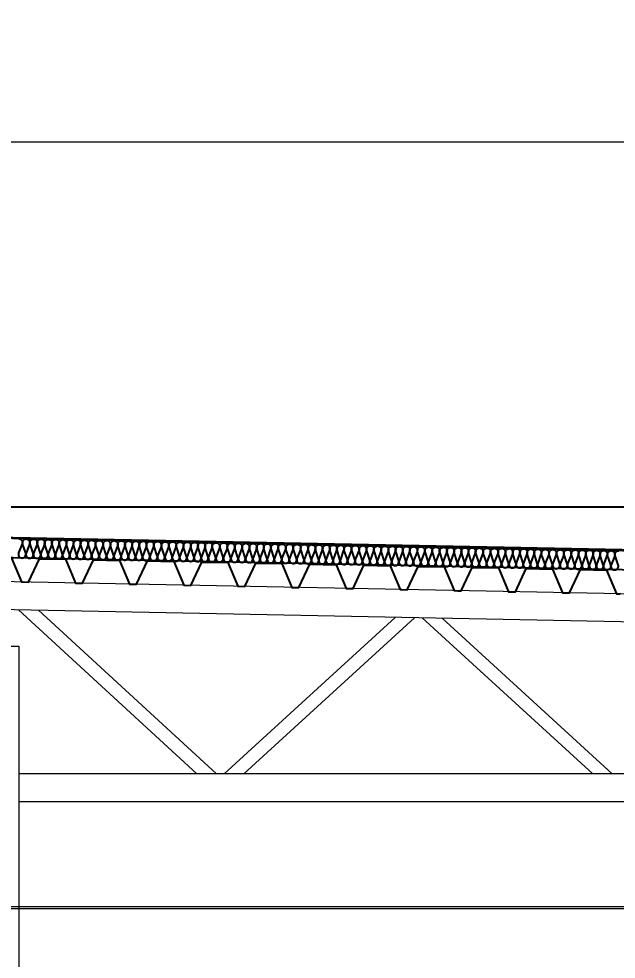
# Model space of a CAD drawing. Extents: x 6529560 to 6558080, y 5579316 to 5588131.
# Drawn here: x 6544024.02 to 6544027.44, y 5579483.41 to 5579488.8 of the extents above; entities that cross this region are included whole.
import ezdxf
from ezdxf.xclip import XClip

# ---------------------------------------------------------------- set-up
doc = ezdxf.new("R2010")
doc.units = 0
doc.header["$MEASUREMENT"] = 0
doc.header["$XCLIPFRAME"] = 2
doc.linetypes.add('GR_SOLID', pattern=[0])
doc.layers.get('0').update_dxf_attribs({"color": 2, "linetype": 'CONTINUOUS', "lineweight": 5})
doc.layers.add('ARCH_BLACHA_7016', color=251, linetype='CONTINUOUS', lineweight=0, true_color=0x545454)
for name, color, linetype, lineweight in [('arch_linie widokowe', 4, 'CONTINUOUS', 13), ('arch_sciany murowane wewnetrzne', 20, 'CONTINUOUS', 25), ('arch_wymiary', 2, 'CONTINUOUS', 13), ('FACHW_TRG_N8', 7, 'GR_SOLID', 18), ('GESCHOSS_N8', 4, 'GR_SOLID', 18), ('STUETZE_N8', 7, 'GR_SOLID', 18)]:
    doc.layers.add(name, color=color, linetype=linetype, lineweight=lineweight)
for name, color, linetype in [('Dachblech_Schnitt', 40, 'CONTINUOUS'), ('Dämmung_Schnitt', 1, 'CONTINUOUS'), ('Wandbl-Schnitt', 7, 'CONTINUOUS')]:
    doc.layers.add(name, color=color, linetype=linetype)

# ---------------------------------------------------------------- blocks, each defined once
blk = doc.blocks.new('1')
at = {"layer": 'arch_linie widokowe', "color": 7, "linetype": 'Continuous'}
blk.add_line((359864.4333087262, -185502.7863707749), (469264.4333087178, -185502.7863707749), dxfattribs=at)
blk = doc.blocks.new('a')
at = {"layer": 'ARCH_BLACHA_7016'}
h = blk.add_hatch(dxfattribs=at)
h.set_pattern_fill('LINE', color=256)
h.set_pattern_definition([(0, (-6544016.868935457, -5579535.087362375), (0, 0.125), [])])
h.paths.add_polyline_path([(-66.46001095883548, -2.051912799477577), (42.45998395141214, -2.051912799477577), (42.45998395141214, -4.851902700029313), (-66.46001095883548, -4.851902700029313)])
at = {"layer": 'GESCHOSS_N8', "true_color": 0xc4c4c4}
h = blk.add_hatch(color=9, dxfattribs=at)
h.dxf.hatch_style = 1
h.paths.add_polyline_path([(41.46000109426677, -14.25189682189375), (42.7000001464039, -14.25189682189375), (42.70000014547258, -4.851902700029313), (-66.69999985489994, -4.851902700029313), (-66.69999985489994, -7.551898260600864), (11.45999936666339, -7.555641219951212), (11.4599992884323, -7.550683043897151), (12.32403834164143, -7.550682832486927), (12.32403834164143, -7.556231589987874), (15.70998944249004, -7.556821960024535), (15.70998944249004, -7.552037354558706), (16.56998847890645, -7.552037354558706), (16.56999108567834, -7.558002700097858), (41.46000109426677, -7.551898259669542)])
at = {"layer": 'arch_linie widokowe', "elevation": -9.519877243e-07}
blk.add_lwpolyline([(-66.69999985489994, -4.851902700029313), (-66.69999985489994, -7.551897062920033), (11.45999932102859, -7.55162183009088), (11.46019961126149, -7.552042861469089), (12.32423866447061, -7.552042650058865), (12.32403834164143, -7.551897061988711), (15.70998944249004, -7.550754647701978), (15.70998944342136, -7.550556401722133), (16.56998847983777, -7.550556401722133), (16.56998847238719, -7.550579170696437), (41.45997039787471, -7.551897061988711), (41.46000109426677, -14.35191279556602), (42.70000014454126, -14.35191619675606), (42.70000014454126, -4.851906100288033)], close=True, dxfattribs=at)
at = {"layer": 'arch_sciany murowane wewnetrzne', "elevation": -9.519877243e-07}
blk.add_lwpolyline([(-66.46001095883548, -2.051912799477577), (42.45998395141214, -2.051912799477577), (42.45998395141214, -4.851902700029313), (-66.46001095883548, -4.851902700029313)], close=True, dxfattribs=at)
at = {"xscale": 0.001, "yscale": 0.001, "zscale": 0.001}
blk.add_blockref('1', (-426.5644331639633, 180.6508836708963, -9.519877243e-07), dxfattribs=at)
blk = doc.blocks.new('d')
at = {"layer": 'arch_linie widokowe'}
for points in [[(-7.482179657556116, 2.551631537266075), (3.817815881222486, 2.551631537266075)], [(-7.482179657556116, 2.539131537079811), (3.817815881222486, 2.539131537079811)]]:
    blk.add_lwpolyline(points, dxfattribs=at)
at = {"layer": 'Dachblech_Schnitt'}
for points in [[(-7.357179657556116, 4.416707087308168), (-7.337183658033609, 4.416307084262371), (-7.2744956407696, 4.550080073066055), (-7.124525643885135, 4.54708005208522), (-7.067237664014101, 4.410907046869397), (-7.027245664969086, 4.410107040777802), (-6.964557647705078, 4.543880029581487), (-6.814587650820612, 4.540880008600652), (-6.757299670949578, 4.404707003384828), (-6.717307671904563, 4.403906998224556), (-6.654619654640555, 4.537679986096918), (-6.50464965775609, 4.534679965116083), (-6.447361678816378, 4.398506959900259), (-6.42736567929387, 4.398106957785785)], [(-6.42736567929387, 4.398106957785785), (-6.407369679771363, 4.397706954739987), (-6.344681661576032, 4.531479943543672), (-6.194711665622889, 4.528479922562837), (-6.137423685751855, 4.392306917347013), (-6.09743168670684, 4.391506911255419), (-6.034743668511509, 4.525279900059103), (-5.884773672558367, 4.522279879078269), (-5.827485692687332, 4.386106873862445), (-5.787493693642318, 4.38530686777085), (-5.724805676378309, 4.519079856574535), (-5.574835679493844, 4.5160798355937), (-5.517547699622809, 4.379906830377876), (-5.497551700100302, 4.379506827332079)], [(-5.497551700100302, 4.379506827332079), (-5.477555700577795, 4.379106825217604), (-5.414867683313786, 4.512879813089966), (-5.264897686429321, 4.509879792109131), (-5.207609706558287, 4.373706786893308), (-5.167617707513272, 4.372906781733036), (-5.104929690249264, 4.50667977053672), (-4.954959693364799, 4.503679749555885), (-4.897671713493764, 4.367506743408739), (-4.85767971444875, 4.366706738248467), (-4.794991697184741, 4.500479727052152), (-4.645021700300276, 4.497479706071317), (-4.587733720429241, 4.361306700855493), (-4.567737720906734, 4.360906697809696)], [(-4.567737720906734, 4.360906697809696), (-4.547741721384227, 4.360506694763898), (-4.485053704120218, 4.494279683567583), (-4.335083707235753, 4.491279662586748), (-4.277795728296041, 4.355106657370924), (-4.237803728319704, 4.35430665127933), (-4.175115711055696, 4.488079640083014), (-4.025145715102553, 4.48507961910218), (-3.967857735231518, 4.348906613886356), (-3.927865736186504, 4.348106608726084), (-3.865177717991173, 4.481879596598446), (-3.71520772203803, 4.478879575617611), (-3.657919742166996, 4.342706570401787), (-3.637923742644488, 4.342306568287312)]]:
    blk.add_lwpolyline(points, dxfattribs=at)
at = {"layer": 'Dämmung_Schnitt'}
for p, q in [((3.720415012910962, 4.44451281055808), (-7.479979916475713, 4.666657419875264)), ((3.720515013672411, 4.449511810205876), (-7.479879915714263, 4.67165641952306)), ((3.720515013672411, 4.449511810205876), (-7.479879915714263, 4.67165641952306)), ((3.718214997090399, 4.334534812718629), (-7.482179932296276, 4.556679422035813)), ((3.718214997090399, 4.334534812718629), (-7.482179932296276, 4.556679422035813))]:
    blk.add_line(p, q, dxfattribs=at)
for points in [[(-7.083016308024525, 4.658716591075062, -0.529272012971363), (-7.063284073024988, 4.628918558359146), (-7.083331694826483, 4.577732741832733, 0.5232593825962752), (-7.063592030666768, 4.548306017182767), (-7.063159544952213, 4.548297366127371, 0.5270388551905234), (-7.042868481017649, 4.576677225530147), (-7.060685663484036, 4.628929295577108, -0.5146186223524272), (-7.039951018989086, 4.657855106517672, -0.5380176290780173), (-7.020389771088957, 4.628123210743069), (-7.040282380767166, 4.576625492423772, 0.5202855473185247), (-7.020710038021206, 4.547448199242353), (-7.020281217992305, 4.547439621761441, 0.5270388551904316), (-7.000162147916853, 4.575578921474516), (-7.017813387326896, 4.628133857622742, -0.5098370892309445), (-6.997250767424702, 4.657000924460589, -0.5467754384943967), (-6.977859058417379, 4.62733460497111), (-6.997597968205809, 4.575527627021074, 0.5173688636574916), (-6.978191529400646, 4.546597653068602), (-6.977766344323754, 4.546589147299528, 0.5270388551903622), (-6.957817811518907, 4.574489927850663), (-6.97530451323837, 4.627345160581171, -0.5051228074496544), (-6.954912461340427, 4.656153982505202, -0.5555465543016583), (-6.935688853263854, 4.62655268330127), (-6.95527536701411, 4.574439068324863, 0.5145078922476819), (-6.936033423990011, 4.5457543162629), (-6.935611844062805, 4.545745883136987, 0.5270388551907982), (-6.915832403115928, 4.573410163633525), (-6.933155962266027, 4.626563149504363, -0.5004740920443853), (-6.912933031097054, 4.655314220115542, -0.5643320756440547), (-6.893876099959015, 4.625777389854192), (-6.913311508484184, 4.573359735310077, 0.5117012378324426), (-6.894232667982578, 4.544918127357959), (-6.893814660608768, 4.544909765943884, 0.5270388551901858), (-6.874202879145741, 4.572339553385972), (-6.891364677809178, 4.625787766650319, -0.4958893157966621), (-6.871309434063732, 4.654481574892997, -0.5731330882099746), (-6.852417767047882, 4.625008666887879), (-6.87170335277915, 4.572289552539587, 0.5089475477372555), (-6.852786232717335, 4.544089026749134), (-6.852371768094599, 4.544080736115574, 0.5270388551907568), (-6.83292622398585, 4.571278017945587), (-6.849927633069455, 4.625018957071006, -0.4913669069846438), (-6.830038657411932, 4.653655988164246, -0.5819506647114718), (-6.811310852877795, 4.624246461316943), (-6.830447884276509, 4.571228440850973, 0.5062455103948319), (-6.811691112816333, 4.543266953900456), (-6.811280162073671, 4.543258734047412, 0.5270388551905986), (-6.791999444365501, 4.570225480012595), (-6.8088418263942, 4.62425666488707, -0.486905347238059), (-6.789117706008255, 4.652837400324642, -0.5907858653407025), (-6.770552376285195, 4.623490716330707), (-6.789542113430798, 4.570176323875784, 0.5035938539337649), (-6.770944331772625, 4.542451850138604), (-6.770536864176392, 4.542443698272109, 0.5270388551904447), (-6.751419577747583, 4.569181865081191), (-6.768104277551174, 4.623500832356512, -0.4825031694717137), (-6.748543618246912, 4.652025749906897, -0.5996397382483223), (-6.730139384977519, 4.622741377912461), (-6.748983075842261, 4.569133125245571, 0.5009913448047305), (-6.730542937293648, 4.541643653996288), (-6.730138923041522, 4.541635571978986)], [(-6.730138923041522, 4.541635571978986, 0.0001188849769071), (-6.730128616094589, 4.541635455563664), (-6.729692433029413, 4.541626730002462, 0.527038855190746), (-6.709227901883423, 4.570249204523861), (-6.727212448604404, 4.622195822186768, -0.5194691518691797), (-6.706304306164383, 4.651180878281593, -0.529272012971363), (-6.686572071164846, 4.621382845565676), (-6.706619693897664, 4.570197029039263, 0.5232593825962752), (-6.686880029737949, 4.540770304389297), (-6.686447544023394, 4.540761653333902, 0.5270388551905234), (-6.666156479157507, 4.569141512736678), (-6.683973661623895, 4.621393582783639, -0.5146186223524272), (-6.663239017128944, 4.650319393724203, -0.5380176290780173), (-6.643677769228816, 4.6205874979496), (-6.663570378907024, 4.569089779630303, 0.5202855473185247), (-6.643998037092387, 4.539912486448884), (-6.643569217063486, 4.539903908967971, 0.5270388551904316), (-6.623450146056711, 4.568043208681046), (-6.641101385466754, 4.620598144829273, -0.5098370892309445), (-6.62053876556456, 4.64946521166712, -0.5467754384943967), (-6.601147056557238, 4.619798893108963), (-6.620885966345667, 4.567991914227604, 0.5173688636574916), (-6.601479527540504, 4.539061940275132), (-6.601054343394935, 4.539053434506058, 0.5270388551903622), (-6.581105809658765, 4.566954215057194), (-6.598592511378228, 4.619809447787702, -0.5051228074496544), (-6.578200459480285, 4.648618269711732, -0.5555465543016583), (-6.558976851403713, 4.6190169705078), (-6.578563365153968, 4.566903355531394, 0.5145078922476819), (-6.559321423061192, 4.538218603469431), (-6.558899842202663, 4.538210170343518, 0.5270388551907982), (-6.539120401255786, 4.565874450840055), (-6.556443959474563, 4.619027437642216, -0.5004740920443853), (-6.53622102830559, 4.647778507322072, -0.5643320756440547), (-6.517164097167551, 4.618241677060723), (-6.536599506624042, 4.565824022516608, 0.5117012378324426), (-6.517520667053759, 4.537382415495812), (-6.517102659679949, 4.537374053150415, 0.5270388551901858), (-6.497490877285599, 4.564803841523826), (-6.514652675949037, 4.618252053856849, -0.4958893157966621), (-6.49459743220359, 4.64694586303085, -0.5731330882099746), (-6.47570576518774, 4.617472955025732), (-6.494991350919008, 4.56475384067744, 0.5089475477372555), (-6.476074231788516, 4.536553314886987), (-6.47565976716578, 4.536545023322105, 0.5270388551907568), (-6.456214221194386, 4.563742305152118), (-6.473215631209313, 4.617483244277536, -0.4913669069846438), (-6.453326654620468, 4.646120276302099, -0.5819506647114718), (-6.434598851017653, 4.616710748523473), (-6.453735882416367, 4.563692728057503, 0.5062455103948319), (-6.434979110956192, 4.535731242038309), (-6.434568161144852, 4.535723021253943, 0.5270388551905986), (-6.415287443436682, 4.562689768150448), (-6.432129823602735, 4.616720952093601, -0.486905347238059), (-6.412405704148113, 4.645301687531173, -0.5907858653407025), (-6.393840374425053, 4.61595500446856), (-6.412830112501978, 4.562640611082315, 0.5035938539337649), (-6.394232329912483, 4.534916137345135), (-6.393824863247573, 4.534907986409962, 0.5270388551904447), (-6.374707576818764, 4.561646152287721), (-6.391392276622354, 4.615965120494365, -0.4825031694717137), (-6.371831616386771, 4.644490037113428, -0.5996397382483223), (-6.3534273840487, 4.615205665118992), (-6.372271074913442, 4.561597412452101, 0.5009913448047305), (-6.353830935433506, 4.534107941202819), (-6.353426922112703, 4.534099860116839)], [(-6.353426922112703, 4.534099860116839, 0.0001188849769071), (-6.353416613303124, 4.534099742770195), (-6.352980431169271, 4.534091017208993, 0.527038855190746), (-6.332515900023281, 4.562713491730391), (-6.35050044581294, 4.614660109393298, -0.5194691518691797), (-6.329592304304242, 4.643645165488123, -0.529272012971363), (-6.309860069304704, 4.613847133703529), (-6.329907692037522, 4.562661317177116, 0.5232593825962752), (-6.310168027877807, 4.533234591595828), (-6.309735542163252, 4.533225940540432, 0.5270388551905234), (-6.289444477297365, 4.561605799943208), (-6.307261659763753, 4.613857870921492, -0.5146186223524272), (-6.286527015268802, 4.642783680930733, -0.5380176290780173), (-6.266965767368674, 4.61305178515613), (-6.28685837611556, 4.561554066836833, 0.5202855473185247), (-6.267286035232245, 4.532376774586737), (-6.266857215203344, 4.532368196174502, 0.5270388551904316), (-6.246738144196569, 4.560507495887577), (-6.264389383606612, 4.613062432035803, -0.5098370892309445), (-6.243826762773096, 4.641929498873651, -0.5467754384943967), (-6.224435054697096, 4.612263180315494), (-6.244173964485526, 4.560456202365458, 0.5173688636574916), (-6.224767525680363, 4.531526227481663), (-6.224342341534793, 4.531517722643911, 0.5270388551903622), (-6.204393806867301, 4.559418502263724), (-6.221880508586764, 4.612273734994232, -0.5051228074496544), (-6.201488456688821, 4.641082556918263, -0.5555465543016583), (-6.182264848612248, 4.611481257714331), (-6.201851362362504, 4.559367642737925, 0.5145078922476819), (-6.182609420269727, 4.530682890675961), (-6.182187840342521, 4.530674457550048, 0.5270388551907982), (-6.162408398464322, 4.558338738046586), (-6.179731957614421, 4.611491724848747, -0.5004740920443853), (-6.159509026445448, 4.640242794528603, -0.5643320756440547), (-6.140452095307409, 4.610705964267253), (-6.159887504763901, 4.558288309723138, 0.5117012378324426), (-6.140808665193617, 4.529846702702343), (-6.140390657819807, 4.529838340356945, 0.5270388551901858), (-6.120778875425457, 4.557268128730356), (-6.137940673157572, 4.610716341994702, -0.4958893157966621), (-6.117885430343449, 4.639410150237381, -0.5731330882099746), (-6.098993763327598, 4.609937242232263), (-6.118279349058866, 4.55721812788397, 0.5089475477372555), (-6.099362228997051, 4.529017602093517), (-6.098947764374315, 4.529009310528635, 0.5270388551907568), (-6.079502219334244, 4.556206592358648), (-6.096503628417849, 4.609947531484067, -0.4913669069846438), (-6.076614652760326, 4.638584563508629, -0.5819506647114718), (-6.057886849157512, 4.609175035730004), (-6.077023879624903, 4.556157015264034, 0.5062455103948319), (-6.05826710909605, 4.52819552924484), (-6.057856158353388, 4.528187308460474, 0.5270388551905986), (-6.03857544157654, 4.555154055356979), (-6.055417821742594, 4.609185239300131, -0.486905347238059), (-6.035693702287971, 4.637765974737703, -0.5907858653407025), (-6.017128371633589, 4.60841929167509), (-6.036118110641837, 4.555104898288846, 0.5035938539337649), (-6.017520328052341, 4.527380424551665), (-6.017112861387431, 4.527372273616492, 0.5270388551904447), (-5.997995574958622, 4.554110439494252), (-6.014680274762213, 4.608429407700896, -0.4825031694717137), (-5.995119614526629, 4.636954324319958, -0.5996397382483223), (-5.976715381257236, 4.607669952325522), (-5.995559072121977, 4.554061699658632, 0.5009913448047305), (-5.977118933573365, 4.526572229340672), (-5.976714920252561, 4.526564147323369)], [(-5.975847784429788, 4.526546442881226, 0.0001188849769071), (-5.97583747562021, 4.526546326465904), (-5.975401293486356, 4.526537600904703, 0.527038855190746), (-5.954936762340366, 4.555160075426101), (-5.972921309992671, 4.607106692157685, -0.5194691518691797), (-5.952013167552649, 4.636091748252511, -0.529272012971363), (-5.932280932553112, 4.606293716467916), (-5.952328554354608, 4.555107899941504, 0.5232593825962752), (-5.932588890194892, 4.525681175291538), (-5.932156404480338, 4.52567252330482, 0.5270388551905234), (-5.911865340545773, 4.554052382707595), (-5.929682523012161, 4.606304453685879, -0.5146186223524272), (-5.90894787851721, 4.63523026369512, -0.5380176290780173), (-5.889386630617082, 4.60549836885184), (-5.909279239363968, 4.554000650532543, 0.5202855473185247), (-5.889706897549331, 4.524823357351124), (-5.88927807752043, 4.524814778938889, 0.5270388551904316), (-5.869159007444977, 4.552954079583287), (-5.88681024685502, 4.605509015731513, -0.5098370892309445), (-5.866247626021504, 4.634376081638038, -0.5467754384943967), (-5.846855917945504, 4.604709763079881), (-5.866594827733933, 4.552902785129845, 0.5173688636574916), (-5.847188387997448, 4.523972811177372), (-5.846763203851878, 4.523964305408298, 0.5270388551903622), (-5.826814670115709, 4.551865085959434), (-5.844301371835172, 4.604720318689942, -0.5051228074496544), (-5.823909319937229, 4.633529140613973, -0.5555465543016583), (-5.804685711860656, 4.60392784141004), (-5.824272225610911, 4.551814226433634, 0.5145078922476819), (-5.805030282586812, 4.523129474371671), (-5.804608702659606, 4.523121040314435, 0.5270388551907982), (-5.784829261712729, 4.550785321742296), (-5.802152820862829, 4.603938307613134, -0.5004740920443853), (-5.781929889693856, 4.63268937729299, -0.5643320756440547), (-5.762872957624495, 4.603152547962963), (-5.782308368012309, 4.550734893418848, 0.5117012378324426), (-5.763229527510702, 4.52229328546673), (-5.762811520136892, 4.522284924052655, 0.5270388551901858), (-5.743199737742543, 4.549714711494743), (-5.76036153640598, 4.603162924759089, -0.4958893157966621), (-5.740306293591856, 4.631856733001768, -0.5731330882099746), (-5.721414626576006, 4.60238382499665), (-5.740700211375951, 4.549664710648357, 0.5089475477372555), (-5.721783091314136, 4.521464184857904), (-5.721368626691401, 4.521455894224345, 0.5270388551907568), (-5.701923082582652, 4.548653176054358), (-5.718924491666257, 4.602394115179777, -0.4913669069846438), (-5.699035516008734, 4.631031146273016, -0.5819506647114718), (-5.68030771240592, 4.601621619425714), (-5.699444742873311, 4.548603598959743, 0.5062455103948319), (-5.680687971413135, 4.520642112009227), (-5.680277020670473, 4.520633891224861, 0.5270388551905986), (-5.660996303893625, 4.547600638121366), (-5.677838684991002, 4.601631822064518, -0.486905347238059), (-5.658114565536379, 4.63021255750209, -0.5907858653407025), (-5.639549234881997, 4.600865874439477), (-5.658538972958922, 4.547551481053233, 0.5035938539337649), (-5.639941190369427, 4.519827007316052), (-5.639533723704516, 4.519818856380879, 0.5270388551904447), (-5.620416437275707, 4.546557023189961), (-5.637101137079298, 4.600875990465283, -0.4825031694717137), (-5.617540477775037, 4.629400908015668, -0.5996397382483223), (-5.599136243574321, 4.60011653508991), (-5.617979934439063, 4.546508283354341, 0.5009913448047305), (-5.59953979589045, 4.519018812105059), (-5.599135782569646, 4.519010730087757)], [(-5.598259910009801, 4.518993119709193, 0.0001188849769071), (-5.598249601200222, 4.518993003293871), (-5.597813419066369, 4.51898427773267, 0.527038855190746), (-5.577348887920379, 4.547606751322746), (-5.595333434641361, 4.599553368985652, -0.5194691518691797), (-5.57442529220134, 4.628538425080478, -0.529272012971363), (-5.554693058133125, 4.598740393295884), (-5.57474067993462, 4.547554576769471, 0.5232593825962752), (-5.555001015774905, 4.518127852119505), (-5.55456853006035, 4.518119200132787, 0.5270388551905234), (-5.534277466125786, 4.546499059535562), (-5.552094648592174, 4.598751130513846, -0.5146186223524272), (-5.531360004097223, 4.627676940523087, -0.5380176290780173), (-5.511798756197094, 4.597945045679807), (-5.531691364943981, 4.54644732736051, 0.5202855473185247), (-5.512119022198021, 4.517270034179091), (-5.511690203100442, 4.517261455766856, 0.5270388551904316), (-5.49157113302499, 4.545400756411254), (-5.509222372435033, 4.59795569255948, -0.5098370892309445), (-5.488659751601517, 4.626822758466005, -0.5467754384943967), (-5.469268043525516, 4.597156439907848), (-5.489006953313946, 4.545349461957812, 0.5173688636574916), (-5.469600513577461, 4.51641948800534), (-5.469175328500568, 4.516410982236266, 0.5270388551903622), (-5.449226795695722, 4.544311762787401), (-5.466713497415184, 4.597166995517909, -0.5051228074496544), (-5.446321445517241, 4.62597581744194, -0.5555465543016583), (-5.427097837440669, 4.596374518238008), (-5.446684351190924, 4.544260903261601, 0.5145078922476819), (-5.427442408166825, 4.515576151199638), (-5.427020828239619, 4.515567717142403, 0.5270388551907982), (-5.407241387292742, 4.543231998570263), (-5.424564945511519, 4.596384984441101, -0.5004740920443853), (-5.404342015273869, 4.625136054120957, -0.5643320756440547), (-5.38528508413583, 4.59559922479093), (-5.404720493592321, 4.543181570246815, 0.5117012378324426), (-5.385641653090715, 4.514739962294697), (-5.385223645716905, 4.514731600880622, 0.5270388551901858), (-5.365611863322556, 4.54216138832271), (-5.382773661985993, 4.595609601587057, -0.4958893157966621), (-5.362718419171869, 4.624303409829735, -0.5731330882099746), (-5.343826752156019, 4.594830501824617), (-5.363112336955964, 4.542111387476325, 0.5089475477372555), (-5.344195216894149, 4.513910861685872), (-5.343780752271413, 4.513902571052312, 0.5270388551907568), (-5.324335208162665, 4.541099852882325), (-5.34133661724627, 4.594840792007744, -0.4913669069846438), (-5.321447641588747, 4.623477823100984, -0.5819506647114718), (-5.302719837985932, 4.594068296253681), (-5.321856868453323, 4.541050275787711, 0.5062455103948319), (-5.303100096993148, 4.513088788837194), (-5.302689146250486, 4.513080568052828, 0.5270388551905986), (-5.283408429473638, 4.540047314949333), (-5.300250810571014, 4.594078498892486, -0.486905347238059), (-5.280526691116392, 4.622659234330058, -0.5907858653407025), (-5.261961360462009, 4.593312551267445), (-5.280951098538935, 4.5399981578812, 0.5035938539337649), (-5.26235331594944, 4.51227368414402), (-5.261945849284529, 4.512265533208847, 0.5270388551904447), (-5.24282856285572, 4.539003700017929), (-5.259513262659311, 4.59332266729325, -0.4825031694717137), (-5.23995260335505, 4.621847584843635, -0.5996397382483223), (-5.221548369154334, 4.592563211917877), (-5.240392060019075, 4.538954960182309, 0.5009913448047305), (-5.221951921470463, 4.511465488933026), (-5.221547908149659, 4.511457406915724)], [(-5.22114389296621, 4.511449324898421, 0.0001188849769071), (-5.221133584156632, 4.511449208483099), (-5.220697401091456, 4.511440482921898, 0.527038855190746), (-5.200232870876789, 4.540062957443296), (-5.21821741759777, 4.592009575106203, -0.5194691518691797), (-5.197309275157749, 4.620994630269706, -0.529272012971363), (-5.177577040158212, 4.591196598485112), (-5.197624661959707, 4.540010781958699, 0.5232593825962752), (-5.177884997799992, 4.510584057308733), (-5.177452512085437, 4.510575405322015, 0.5270388551905234), (-5.157161448150873, 4.538955264724791), (-5.17497863061726, 4.591207335703074, -0.5146186223524272), (-5.15424398612231, 4.620133146643638, -0.5380176290780173), (-5.134682738222181, 4.590401250869035), (-5.15457534790039, 4.538903532549738, 0.5202855473185247), (-5.13500300515443, 4.509726239368319), (-5.134574185125529, 4.509717660956084, 0.5270388551904316), (-5.114455115050077, 4.537856961600482), (-5.13210635446012, 4.590411897748708, -0.5098370892309445), (-5.111543734557926, 4.619278964586555, -0.5467754384943967), (-5.092152025550603, 4.589612645097076), (-5.111890935339033, 4.53780566714704, 0.5173688636574916), (-5.09248449653387, 4.508875693194568), (-5.092059311456978, 4.508867187425494, 0.5270388551903622), (-5.072110778652131, 4.536767967976629), (-5.089597480371594, 4.589623200707137, -0.5051228074496544), (-5.069205428473651, 4.618432022631168, -0.5555465543016583), (-5.049981820397078, 4.588830723427236), (-5.069568334147334, 4.536717108450829, 0.5145078922476819), (-5.050326391123235, 4.508032356388866), (-5.049904810264706, 4.508023923262953, 0.5270388551907982), (-5.030125370249152, 4.535688203759491), (-5.047448929399251, 4.588841189630329, -0.5004740920443853), (-5.027225998230278, 4.617592260241508, -0.5643320756440547), (-5.008169067092239, 4.588055429980158), (-5.027604475617408, 4.535637775436043, 0.5117012378324426), (-5.008525635115802, 4.507196167483925), (-5.008107627741992, 4.50718780606985, 0.5270388551901858), (-4.988495846278965, 4.534617593511939), (-5.005657644942402, 4.588065806776285, -0.4958893157966621), (-4.985602401196956, 4.616759615018963, -0.5731330882099746), (-4.966710734181106, 4.587286707013845), (-4.985996319912374, 4.534567592665553, 0.5089475477372555), (-4.967079199850559, 4.5063670668751), (-4.966664735227823, 4.50635877624154, 0.5270388551907568), (-4.947219190187752, 4.533556058071553), (-4.964220600202679, 4.587296997196972, -0.4913669069846438), (-4.944331624545156, 4.615934028290212, -0.5819506647114718), (-4.925603820011019, 4.586524501442909), (-4.944740851409733, 4.533506480976939, 0.5062455103948319), (-4.925984079949557, 4.505544994026422), (-4.925573129206895, 4.505536773242056, 0.5270388551905986), (-4.906292411498725, 4.532503520138561), (-4.923134793527424, 4.586534704081714, -0.486905347238059), (-4.903410673141479, 4.615115439519286, -0.5907858653407025), (-4.884845343418419, 4.585768756456673), (-4.903835080564022, 4.53245436400175, 0.5035938539337649), (-4.885237298905849, 4.504729889333248), (-4.884829831309616, 4.504721738398075, 0.5270388551904447), (-4.865712544880807, 4.531459905207157), (-4.882397244684398, 4.585778872482478, -0.4825031694717137), (-4.862836585380136, 4.614303790032863, -0.5996397382483223), (-4.844432352110743, 4.585019417107105), (-4.863276042975485, 4.531411165371537, 0.5009913448047305), (-4.844835904426872, 4.503921694122254), (-4.844431890174746, 4.503913612104952)], [(-4.844431890174746, 4.503913612104952, 0.0001188849769071), (-4.844421583227813, 4.50391349568963), (-4.843985400162637, 4.503904770128428, 0.527038855190746), (-4.823520869947969, 4.532527244649827), (-4.841505415737628, 4.584473862312734, -0.5194691518691797), (-4.820597273297607, 4.613458917476236, -0.529272012971363), (-4.80086503829807, 4.583660885691642), (-4.820912660099565, 4.532475069165229, 0.5232593825962752), (-4.801172996871173, 4.503048344515264), (-4.800740511156618, 4.503039693459868, 0.5270388551905234), (-4.780449446290731, 4.531419551931321), (-4.798266628757119, 4.583671622909605, -0.5146186223524272), (-4.777531984262168, 4.612597433850169, -0.5380176290780173), (-4.75797073636204, 4.582865538075566), (-4.777863346040248, 4.531367819756269, 0.5202855473185247), (-4.758291004225611, 4.50219052657485), (-4.75786218419671, 4.502181949093937, 0.5270388551904316), (-4.737743113189935, 4.530321248807013), (-4.755394352599978, 4.582876184955239, -0.5098370892309445), (-4.734831732697784, 4.611743251793086, -0.5467754384943967), (-4.715440023690462, 4.582076932303607), (-4.735178933478891, 4.53026995435357, 0.5173688636574916), (-4.715772494673728, 4.501339980401098), (-4.715347310528159, 4.501331474632024, 0.5270388551903622), (-4.695398775860667, 4.52923225518316), (-4.71288547758013, 4.582087487913668, -0.5051228074496544), (-4.692493426613509, 4.610896309837698, -0.5555465543016583), (-4.673269818536937, 4.581295010633766), (-4.692856332287192, 4.52918139565736, 0.5145078922476819), (-4.673614390194416, 4.500496643595397), (-4.673192809335887, 4.500488210469484, 0.5270388551907982), (-4.65341336838901, 4.528152490966022), (-4.670736926607787, 4.58130547683686, -0.5004740920443853), (-4.650513995438814, 4.610056547448039, -0.5643320756440547), (-4.631457064300775, 4.580519717186689), (-4.650892473757266, 4.528102062642574, 0.5117012378324426), (-4.631813634186983, 4.499660454690456), (-4.631395626813173, 4.499652093276381, 0.5270388551901858), (-4.611783844418823, 4.527081880718469), (-4.628945643082261, 4.580530093982815, -0.4958893157966621), (-4.608890399336814, 4.609223902225494, -0.5731330882099746), (-4.589998732320964, 4.579750994220376), (-4.609284318052232, 4.527031879872083, 0.5089475477372555), (-4.590367197990417, 4.49883135408163), (-4.589952733367681, 4.498823063448071, 0.5270388551907568), (-4.57050718832761, 4.526020345278084), (-4.587508598342537, 4.579761284403502, -0.4913669069846438), (-4.567619621753692, 4.608398315496742, -0.5819506647114718), (-4.548891818150877, 4.578988788649439), (-4.568028849549591, 4.525970768183469, 0.5062455103948319), (-4.549272078089416, 4.498009281232953), (-4.548861128278076, 4.498001060448586, 0.5270388551905986), (-4.529580410569906, 4.524967807345092), (-4.54642279073596, 4.578998992219567, -0.486905347238059), (-4.526698671281337, 4.607579726725816, -0.5907858653407025), (-4.508133340626955, 4.578233043663203), (-4.527123079635202, 4.524918651208281, 0.5035938539337649), (-4.508525297045707, 4.497194177471101), (-4.508117830380797, 4.497186025604605, 0.5270388551904447), (-4.489000543951988, 4.523924192413687), (-4.505685243755578, 4.578243159689009, -0.4825031694717137), (-4.486124583519995, 4.606768077239394, -0.5996397382483223), (-4.467720351181924, 4.577483704313635), (-4.486564042046666, 4.523875452578067, 0.5009913448047305), (-4.46812390256673, 4.496385981328785), (-4.467719889245927, 4.496377899311482)], [(-4.467719889245927, 4.496377899311482, 0.0001188849769071), (-4.467709580436348, 4.496377782896161), (-4.467273398302495, 4.496369057334959, 0.527038855190746), (-4.446808867156505, 4.524991531856358), (-4.464793412946164, 4.576938149519264, -0.5194691518691797), (-4.443885271437466, 4.605923205614089, -0.529272012971363), (-4.424153036437928, 4.576125172898173), (-4.444200659170746, 4.52493935637176, 0.5232593825962752), (-4.424460995011031, 4.495512631721794), (-4.424028509296476, 4.495503980666399, 0.5270388551905234), (-4.403737444430589, 4.523883840069174), (-4.421554626896977, 4.576135910116136, -0.5146186223524272), (-4.400819982402026, 4.605061721056699, -0.5380176290780173), (-4.381258734501898, 4.575329825282096), (-4.401151343248784, 4.5238321069628, 0.5202855473185247), (-4.381579001434147, 4.49465481378138), (-4.381150182336568, 4.494646236300468, 0.5270388551904316), (-4.361031111329793, 4.522785536013543), (-4.378682350739836, 4.575340472161769, -0.5098370892309445), (-4.35811972990632, 4.604207538999617, -0.5467754384943967), (-4.33872802183032, 4.574541219510138), (-4.35846693161875, 4.522734241560101, 0.5173688636574916), (-4.339060492813587, 4.493804267607629), (-4.338635307736694, 4.493795761838555, 0.5270388551903622), (-4.318686774000525, 4.52169654238969), (-4.336173475719988, 4.574551775120198, -0.5051228074496544), (-4.315781423822045, 4.603360597044229, -0.5555465543016583), (-4.296557815745472, 4.573759297840297), (-4.316144329495728, 4.521645682863891, 0.5145078922476819), (-4.296902387402951, 4.492960930801928), (-4.296480807475745, 4.492952497676014, 0.5270388551907982), (-4.276701365597546, 4.520616778172552), (-4.294024924747645, 4.57376976404339, -0.5004740920443853), (-4.273801993578672, 4.602520834654569, -0.5643320756440547), (-4.254745062440633, 4.572984004393219), (-4.274180471897125, 4.520566349849104, 0.5117012378324426), (-4.255101632326841, 4.492124741896986), (-4.254683624953031, 4.492116380482912, 0.5270388551901858), (-4.235071842558681, 4.519546167925), (-4.252233640290796, 4.572994381189346, -0.4958893157966621), (-4.232178397476673, 4.601688189432024, -0.5731330882099746), (-4.213286730460822, 4.572215281426906), (-4.23257231619209, 4.519496167078614, 0.5089475477372555), (-4.213655196130275, 4.491295641288161), (-4.213240731507539, 4.491287350654602, 0.5270388551907568), (-4.193795186467468, 4.518484632484614), (-4.210796595551073, 4.572225571610033, -0.4913669069846438), (-4.19090761989355, 4.600862603634595, -0.5819506647114718), (-4.172179816290736, 4.57145307585597), (-4.191316846758127, 4.51843505539, 0.5062455103948319), (-4.172560076229274, 4.490473569370806), (-4.172149125486612, 4.49046534858644, 0.5270388551905986), (-4.152868408709764, 4.517432094551622), (-4.169710788875818, 4.571463279426097, -0.486905347238059), (-4.149986669421195, 4.600044014863669, -0.5907858653407025), (-4.131421338766813, 4.570697331801056), (-4.150411077775061, 4.517382938414812, 0.5035938539337649), (-4.131813295185565, 4.489658464677631), (-4.131405828520655, 4.489650313742458, 0.5270388551904447), (-4.112288542091846, 4.516388479620218), (-4.128973241895437, 4.570707446895539, -0.4825031694717137), (-4.109412581659853, 4.599232364445924, -0.5996397382483223), (-4.09100834839046, 4.569947992451488), (-4.109852039255201, 4.516339739784598, 0.5009913448047305), (-4.091411900706589, 4.488850268535315), (-4.091007887385785, 4.488842186518013)], [(-4.090140751563012, 4.488824483007192, 0.0001188849769071), (-4.090130442753434, 4.48882436659187), (-4.08969426061958, 4.488815641030669, 0.527038855190746), (-4.06922972947359, 4.517438114620745), (-4.087214276194572, 4.569384732283651, -0.5194691518691797), (-4.066306134685873, 4.598369788378477, -0.529272012971363), (-4.046573899686336, 4.568571756593883), (-4.066621521487832, 4.51738594006747, 0.5232593825962752), (-4.046881857328116, 4.487959215417504), (-4.046449371613562, 4.487950563430786, 0.5270388551905234), (-4.026158307678997, 4.516330422833561), (-4.043975490145385, 4.568582493811845, -0.5146186223524272), (-4.023240845650434, 4.597508303821086, -0.5380176290780173), (-4.003679597750306, 4.567776408977806), (-4.023572206497192, 4.516278689727187, 0.5202855473185247), (-4.003999863751232, 4.48710139747709), (-4.003571044653654, 4.487092819064855, 0.5270388551904316), (-3.983451974578201, 4.515232119709253), (-4.001103213988244, 4.567787055857479, -0.5098370892309445), (-3.980540593154728, 4.596654121764004, -0.5467754384943967), (-3.961148885078728, 4.566987803205847), (-3.980887794867157, 4.515180825255811, 0.5173688636574916), (-3.961481355130672, 4.486250851303339), (-3.96105617005378, 4.486242345534265, 0.5270388551903622), (-3.941107637248933, 4.514143125154078), (-3.958594338968396, 4.566998358815908, -0.5051228074496544), (-3.938202287070453, 4.595807180739939, -0.5555465543016583), (-3.91897867899388, 4.566205880604684), (-3.938565192744135, 4.5140922665596, 0.5145078922476819), (-3.919323249720036, 4.485407513566315), (-3.91890166979283, 4.485399080440402, 0.5270388551907982), (-3.899122228845953, 4.513063361868262), (-3.916445787064731, 4.5662163477391, -0.5004740920443853), (-3.89622285682708, 4.594967417418956, -0.5643320756440547), (-3.877165925689041, 4.565430587157607), (-3.896601335145533, 4.513012933544814, 0.5117012378324426), (-3.877522494643926, 4.484571325592696), (-3.877104487270116, 4.484562963247299, 0.5270388551901858), (-3.857492704875767, 4.511992751620709), (-3.874654503539204, 4.565440964885056, -0.4958893157966621), (-3.85459926072508, 4.594134773127734, -0.5731330882099746), (-3.83570759370923, 4.564661865122616), (-3.854993178509175, 4.511942750774323, 0.5089475477372555), (-3.83607605844736, 4.48374222498387), (-3.835661593824625, 4.483733934350311, 0.5270388551907568), (-3.816216049715876, 4.510931216180324), (-3.833217458799481, 4.564672155305743, -0.4913669069846438), (-3.813328483141958, 4.593309186398983, -0.5819506647114718), (-3.794600679539144, 4.56389965955168), (-3.813737710006535, 4.51088163908571, 0.5062455103948319), (-3.794980938546359, 4.482920152135193), (-3.794569987803697, 4.482911931350827, 0.5270388551905986), (-3.775289271026849, 4.509878678247332), (-3.792131652124226, 4.563909862190485, -0.486905347238059), (-3.772407532669603, 4.592490597628057, -0.5907858653407025), (-3.753842202015221, 4.563143914565443), (-3.772831940092146, 4.509829521179199, 0.5035938539337649), (-3.754234157502651, 4.482105047442018), (-3.75382669083774, 4.482096896506845, 0.5270388551904447), (-3.734709404408931, 4.508835063315927), (-3.751394104212522, 4.563154030591249, -0.4825031694717137), (-3.731833444908261, 4.591678948141634, -0.5996397382483223), (-3.713429210707545, 4.562394575215876), (-3.732272901572287, 4.508786322548985, 0.5009913448047305), (-3.713832763023674, 4.481296852231025), (-3.71342874970287, 4.481288770213723)], [(-3.712552877143025, 4.481271159835159, 0.0001188849769071), (-3.712542568333446, 4.481271042488515), (-3.712106386199593, 4.481262317858636, 0.527038855190746), (-3.691641855053603, 4.509884791448712), (-3.709626401774585, 4.561831409111618, -0.5194691518691797), (-3.688718259334564, 4.590816465206444, -0.529272012971363), (-3.668986025266349, 4.56101843342185), (-3.689033647067844, 4.509832616895437, 0.5232593825962752), (-3.669293982908129, 4.480405892245471), (-3.668861497193574, 4.480397240258753, 0.5270388551905234), (-3.64857043325901, 4.508777099661529), (-3.666387614794075, 4.561029170639812, -0.5146186223524272), (-3.645652971230447, 4.589954980649054, -0.5380176290780173)]]:
    blk.add_lwpolyline(points, format="xyb", dxfattribs=at)
at = {"layer": 'FACHW_TRG_N8'}
for p, q in [((3.817815881222486, 4.193160901777446), (-7.48325990140438, 4.419229214079678)), ((3.817815881222486, 4.033128892071545), (-7.483668176457285, 4.259205372072756)), ((-7.084177249111235, 4.251213898882269), (-6.062582487240433, 3.311631515622138)), ((-6.969765578396618, 4.248925191350281), (-5.950419921427965, 3.311631515622138)), ((-4.926178140565752, 4.20804498065263), (-5.90535092446953, 3.311631515622138)), ((-4.816177960485219, 4.205844521522521), (-5.793188359588384, 3.311631515622138)), ((-4.771060071885585, 4.204941976815462), (-3.794936600141227, 3.311631515622138)), ((-4.656648400239646, 4.202653269283473), (-3.682774035260081, 3.311631515622138)), ((3.817851123400032, 3.311631515622138), (-7.082183390855789, 3.311631515622138)), ((3.817851123400032, 3.151631515473127), (-7.082183390855789, 3.151631515473127))]:
    blk.add_line(p, q, dxfattribs=at)
at = {"layer": 'STUETZE_N8'}
blk.add_lwpolyline([(-7.482179657556116, -2.632354110479354), (-7.482179657556116, 4.042583622038364), (-7.082183391787111, 4.042583622038364), (-7.082183391787111, -4.66086848359555), (-7.482179657556116, -4.66086848359555), (-7.482179657556116, -2.632354110479354)], dxfattribs=at)
at = {"layer": 'Wandbl-Schnitt'}
blk.add_line((3.817851123400032, 4.839131535962224), (-7.482179657556116, 4.839131535962224), dxfattribs=at)

msp = doc.modelspace()

# ---------------------------------------------------------------- block references
at = {"layer": 'arch_wymiary', "transparency": 33554636}
ref = msp.add_blockref('a', (6543996.786248015, 5579490.847884968, 9.519877243e-07), dxfattribs=at)
XClip(ref).set_block_clipping_path([(7.597698023542762, 1.4075837917625904), (7.597698023542762, -21.300319235771894), (21.80241204984486, -21.300319235771894), (21.80241204984486, 1.3288737330585718)])
at = {"layer": 'arch_wymiary'}
ref = msp.add_blockref('d', (6544031.102732354, 5579481.15684065), dxfattribs=at)
XClip(ref).set_block_clipping_path([(-9.767813418991864, -8.207305658608675), (-1.0576644679531455, 6.932682391256094)])

doc.saveas('drawing.dxf')
